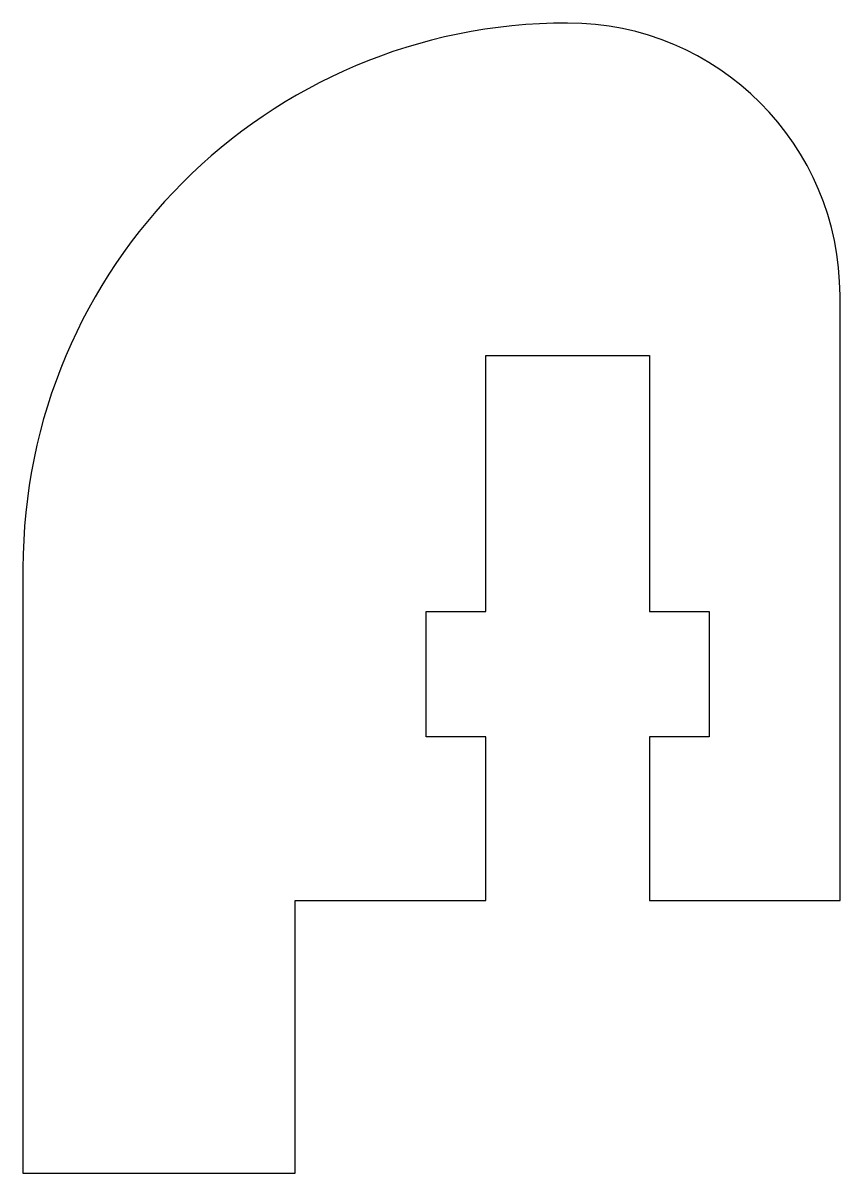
# Model space of a CAD drawing. Header units: millimetres. Extents: x -27 to -12, y 0 to 21.1.
import ezdxf

# ---------------------------------------------------------------- set-up
doc = ezdxf.new("R2010")
doc.units = ezdxf.units.MM

msp = doc.modelspace()

# ---------------------------------------------------------------- linework, layer by layer
at = {"color": 7, "linetype": 'Continuous', "lineweight": 25}
for p, q in [((-11.985, 5), (-11.985, 16.097)), ((-18.485, 15), (-15.485, 15)), ((-18.485, 10.3), (-18.485, 15)), ((-15.485, 15), (-15.485, 10.3)), ((-26.985, 11.097), (-26.985, 0)), ((-19.585, 10.3), (-18.485, 10.3)), ((-19.585, 8), (-19.585, 10.3)), ((-15.485, 10.3), (-14.385, 10.3)), ((-14.385, 10.3), (-14.385, 8)), ((-18.485, 8), (-19.585, 8)), ((-18.485, 5), (-18.485, 8)), ((-15.485, 8), (-15.485, 5)), ((-14.385, 8), (-15.485, 8)), ((-21.985, 5), (-18.485, 5)), ((-21.985, 0), (-21.985, 5)), ((-15.485, 5), (-11.985, 5)), ((-26.985, 0), (-21.985, 0))]:
    msp.add_line(p, q, dxfattribs=at)
for centre, radius, start, end in [((-16.985, 16.097), 5, 0, 90), ((-16.985, 11.097), 10, 90, 180)]:
    msp.add_arc(centre, radius, start, end, dxfattribs=at)

doc.saveas('drawing.dxf')
